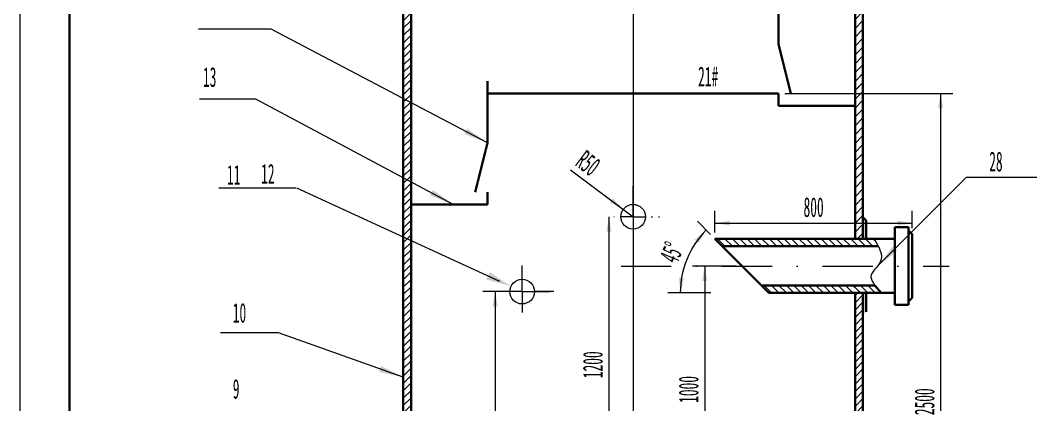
# Model space of a CAD drawing. Header units: millimetres. Extents: x -8058 to 12635, y -1342 to 1598.
# Drawn here: x 2119.8 to 2324.7, y 1038.1 to 1116.1 of the extents above; entities that cross this region are included whole.
import ezdxf

# ---------------------------------------------------------------- set-up
doc = ezdxf.new("R2010")
doc.units = ezdxf.units.MM
doc.header["$LTSCALE"] = 2
for name, pattern in [('CENTERX2', [101.599999, 63.5, -12.7, 12.7, -12.7]), ('DASHDOTX2', [50.799999, 25.4, -12.7, 0, -12.7]), ('DIVIDEX2', [63.499999, 25.4, -12.7, 0, -12.7, 0, -12.7])]:
    doc.linetypes.add(name, pattern=pattern)
for name, color, linetype, lineweight in [('A1', 7, 'Continuous', 30), ('定位线', 7, 'CENTERX2', 18), ('标注', 1, 'Continuous', 18), ('粗实线', 7, 'Continuous', 50), ('细粗线', 7, 'Continuous', 30)]:
    doc.layers.add(name, color=color, linetype=linetype, lineweight=lineweight)
doc.styles.get("Standard").update_dxf_attribs({"font": '', "width": 0.5})
doc.styles.get('Standard').set_extended_font_data('宋体')
doc.dimstyles.new('123', dxfattribs={"dimscale": 2, "dimtxt": 2.5, "dimasz": 2.5, "dimexe": 1.25, "dimexo": 0.625, "dimtad": 1, "dimdec": 0, "dimlfac": 20, "dimdsep": 46, "dimtxsty": 'Standard', "dimcen": 2.5, "dimdle": 5, "dimadec": 0, "dimazin": 0, "dimtfac": 1, "dimtdec": 0, "dimtmove": 0, "dimatfit": 3, "dimfxl": 1, "dimtolj": 1, "dimarcsym": 0})
pattern_1 = [(45, (0, 0), (-0.75, 0.75), [])]
pattern_2 = [(135, (0, 0), (-0.75, -0.75), [])]
pattern_3 = [(45, (0, 0), (-0.8980256, 0.8980256), [])]

# ---------------------------------------------------------------- blocks, each defined once
blk = doc.blocks.new('*X3')
at = {"layer": 'A1', "color": 7, "linetype": 'Continuous', "lineweight": 0}
for p, q in [((440.62, 886.35), (441.17, 886.89)), ((440.62, 884.85), (442.22, 886.45)), ((440.62, 883.35), (442.22, 884.95)), ((440.62, 881.85), (442.22, 883.45)), ((440.62, 880.35), (442.22, 881.95)), ((440.62, 878.85), (442.22, 880.45)), ((440.62, 877.35), (442.22, 878.95)), ((440.62, 875.85), (442.22, 877.45)), ((440.62, 874.35), (442.22, 875.95)), ((440.62, 872.85), (442.22, 874.45)), ((440.62, 871.35), (442.22, 872.95)), ((440.62, 869.85), (442.22, 871.45)), ((440.62, 868.35), (442.22, 869.95)), ((440.62, 866.85), (442.22, 868.45)), ((440.62, 865.35), (442.22, 866.95)), ((440.62, 863.85), (442.22, 865.45)), ((440.62, 862.35), (442.22, 863.95)), ((440.62, 860.85), (442.22, 862.45)), ((440.62, 859.35), (442.22, 860.95)), ((440.62, 857.85), (442.22, 859.45)), ((440.62, 856.35), (442.22, 857.95)), ((440.62, 854.85), (442.22, 856.45)), ((440.62, 853.35), (442.22, 854.95)), ((440.62, 851.85), (442.22, 853.45)), ((440.62, 850.35), (442.22, 851.95)), ((440.62, 848.85), (442.22, 850.45)), ((440.62, 847.35), (442.22, 848.95)), ((440.62, 845.85), (442.22, 847.45)), ((440.62, 844.35), (442.22, 845.95)), ((440.62, 842.85), (442.22, 844.45)), ((440.62, 841.35), (442.22, 842.95)), ((440.62, 839.85), (442.22, 841.45)), ((440.62, 838.35), (442.22, 839.95)), ((440.62, 836.85), (442.22, 838.45)), ((440.62, 835.35), (442.22, 836.95)), ((440.62, 833.85), (442.22, 835.45)), ((440.62, 832.35), (442.22, 833.95)), ((440.62, 830.85), (442.22, 832.45)), ((440.62, 829.35), (442.22, 830.95)), ((440.62, 827.85), (442.22, 829.45)), ((440.62, 826.35), (442.22, 827.95)), ((440.62, 824.85), (442.22, 826.45)), ((440.62, 823.35), (442.22, 824.95)), ((440.62, 821.85), (442.22, 823.45)), ((440.62, 820.35), (442.22, 821.95)), ((440.62, 818.85), (442.22, 820.45)), ((440.62, 817.35), (442.22, 818.95)), ((440.62, 815.85), (442.22, 817.45)), ((440.62, 814.35), (442.22, 815.95)), ((440.62, 812.85), (442.22, 814.45)), ((440.62, 811.35), (442.22, 812.95)), ((440.62, 809.85), (442.22, 811.45)), ((440.62, 808.35), (442.22, 809.95)), ((440.62, 806.85), (442.22, 808.45)), ((440.62, 805.35), (442.22, 806.95)), ((440.62, 803.85), (442.22, 805.45)), ((440.62, 802.35), (442.22, 803.95))]:
    blk.add_line(p, q, dxfattribs=at)
blk = doc.blocks.new('*X10')
at = {"layer": '标注', "linetype": 'Continuous'}
blk.add_hatch(color=0, dxfattribs=at).paths.add_polyline_path([(2242.07, 1077.76), (2239.97, 1079.96), (2239.37, 1079.16)], flags=0)
at = {"layer": '标注', "color": 0, "linetype": 'Continuous'}
blk.add_line((2231.39, 1085.75), (2244.07, 1076.26), dxfattribs=at)
at = {"layer": '标注', "color": 0, "linetype": 'Continuous', "insert": (2234.95, 1087.12), "char_height": 4, "width": 8.1117, "attachment_point": 5, "rotation": 323.1781}
blk.add_mtext('R50', dxfattribs=at)
blk = doc.blocks.new('*X11')
at = {"layer": '标注', "linetype": 'Continuous'}
for points in [[(2260.67, 1074.96), (2263.67, 1075.46), (2263.67, 1074.46)], [(2300.67, 1074.96), (2297.67, 1075.46), (2297.67, 1074.46)]]:
    blk.add_hatch(color=0, dxfattribs=at).paths.add_polyline_path(points, flags=0)
at = {"layer": '标注', "color": 0, "linetype": 'Continuous'}
for p, q in [((2260.67, 1073.06), (2260.67, 1077.46)), ((2300.67, 1073.96), (2300.67, 1077.46)), ((2260.67, 1074.96), (2300.67, 1074.96))]:
    blk.add_line(p, q, dxfattribs=at)
at = {"layer": '标注', "color": 0, "insert": (2280.67, 1078.19), "char_height": 4, "width": 8.0447, "attachment_point": 5}
blk.add_mtext('800', dxfattribs=at)
blk = doc.blocks.new('*X12')
at = {"layer": '标注', "linetype": 'Continuous'}
for points in [[(2306.41, 1101.26), (2306.91, 1098.26), (2305.91, 1098.26)], [(2306.41, 976.26), (2306.91, 979.26), (2305.91, 979.26)]]:
    blk.add_hatch(color=0, dxfattribs=at).paths.add_polyline_path(points, flags=0)
at = {"layer": '标注', "color": 0, "linetype": 'Continuous'}
for p, q in [((2274.82, 1101.26), (2308.91, 1101.26)), ((2306.41, 1101.26), (2306.41, 976.26)), ((2274.82, 976.26), (2308.91, 976.26))]:
    blk.add_line(p, q, dxfattribs=at)
at = {"layer": '标注', "color": 0, "insert": (2303.18, 1038.76), "char_height": 4, "width": 10.8603, "attachment_point": 5, "rotation": 90}
blk.add_mtext('2500', dxfattribs=at)
blk = doc.blocks.new('*X13')
at = {"layer": '标注', "linetype": 'Continuous'}
for points in [[(2239.15, 1076.26), (2239.65, 1073.26), (2238.65, 1073.26)], [(2239.15, 1016.26), (2239.65, 1019.26), (2238.65, 1019.26)]]:
    blk.add_hatch(color=0, dxfattribs=at).paths.add_polyline_path(points, flags=0)
at = {"layer": '标注', "color": 0, "linetype": 'Continuous'}
blk.add_line((2239.15, 1076.26), (2239.15, 1016.26), dxfattribs=at)
at = {"layer": '标注', "color": 0, "insert": (2235.91, 1046.26), "char_height": 4, "width": 10.5028, "attachment_point": 5, "rotation": 90}
blk.add_mtext('1200', dxfattribs=at)
blk = doc.blocks.new('*X14')
at = {"layer": '标注', "linetype": 'Continuous'}
for points in [[(2258.9, 1073.58), (2257.34, 1070.97), (2256.56, 1071.58)], [(2253.63, 1060.86), (2254.38, 1063.8), (2253.38, 1063.93)]]:
    blk.add_hatch(color=0, dxfattribs=at).paths.add_polyline_path(points, flags=0)
at = {"layer": '标注', "color": 0, "linetype": 'Continuous'}
for p, q in [((2259.79, 1072.69), (2257.13, 1075.35)), ((2259.85, 1060.86), (2251.13, 1060.86))]:
    blk.add_line(p, q, dxfattribs=at)
for start, end in [(135, 157.5), (157.5, 180)]:
    blk.add_arc((2271.62, 1060.86), 17.99, start, end, dxfattribs=at)
at = {"layer": '标注', "color": 0, "insert": (2251.9, 1069.02), "char_height": 4, "width": 8, "attachment_point": 5, "rotation": 67.5, "line_spacing_factor": 0.89982}
blk.add_mtext('45%%D', dxfattribs=at)
blk = doc.blocks.new('*X32')
at = {"layer": '标注', "linetype": 'Continuous'}
for points in [[(2216.09, 1061.09), (2216.59, 1058.09), (2215.59, 1058.09)], [(2216.09, 981.26), (2216.59, 984.26), (2215.59, 984.26)]]:
    blk.add_hatch(color=0, dxfattribs=at).paths.add_polyline_path(points, flags=0)
at = {"layer": '标注', "color": 0, "linetype": 'Continuous'}
for p, q in [((2220.32, 1061.09), (2213.59, 1061.09)), ((2216.09, 1061.09), (2216.09, 981.26)), ((2220.32, 981.26), (2213.59, 981.26))]:
    blk.add_line(p, q, dxfattribs=at)
at = {"layer": '标注', "color": 0, "insert": (2212.85, 1021.18), "char_height": 4, "width": 10.5028, "attachment_point": 5, "rotation": 90}
blk.add_mtext('1600', dxfattribs=at)
blk = doc.blocks.new('*X33')
at = {"layer": '标注', "linetype": 'Continuous'}
for points in [[(2258.58, 1066.26), (2259.08, 1063.26), (2258.08, 1063.26)], [(2258.58, 1016.26), (2259.08, 1019.26), (2258.08, 1019.26)]]:
    blk.add_hatch(color=0, dxfattribs=at).paths.add_polyline_path(points, flags=0)
at = {"layer": '标注', "color": 0, "linetype": 'Continuous'}
for p, q in [((2264.96, 1066.26), (2256.08, 1066.26)), ((2258.58, 1066.26), (2258.58, 1016.26)), ((2264.83, 1016.26), (2256.08, 1016.26))]:
    blk.add_line(p, q, dxfattribs=at)
at = {"layer": '标注', "color": 0, "insert": (2255.34, 1041.26), "char_height": 4, "width": 10.5028, "attachment_point": 5, "rotation": 90}
blk.add_mtext('1000', dxfattribs=at)
blk = doc.blocks.new('*X53')
at = {"layer": '标注', "linetype": 'Continuous'}
blk.add_hatch(color=0, dxfattribs=at).paths.add_polyline_path([(37.06, -9.03), (32.14, -7.94), (32.56, -6.76)], flags=0)
at = {"layer": '标注', "color": 0, "linetype": 'Continuous'}
for p, q in [((11.77, 0), (0, 0)), ((37.06, -9.03), (11.77, 0))]:
    blk.add_line(p, q, dxfattribs=at)
at = {"layer": '标注', "color": 0}
blk.add_line((0, 0), (0, 0), dxfattribs=at)
blk = doc.blocks.new('*X54')
at = {"layer": '标注', "linetype": 'Continuous'}
blk.add_hatch(color=0, dxfattribs=at).paths.add_polyline_path([(58.62, -23.03), (53.9, -21.26), (54.48, -20.15)], flags=0)
at = {"layer": '标注', "color": 0, "linetype": 'Continuous'}
for p, q in [((14.75, 0), (0, 0)), ((58.62, -23.03), (14.75, 0))]:
    blk.add_line(p, q, dxfattribs=at)
at = {"layer": '标注', "color": 0}
blk.add_line((0, 0), (0, 0), dxfattribs=at)
blk = doc.blocks.new('*X55')
at = {"layer": '标注', "linetype": 'Continuous'}
blk.add_hatch(color=0, dxfattribs=at).paths.add_polyline_path([(40.07, -21.3), (35.36, -19.51), (35.95, -18.4)], flags=0)
at = {"layer": '标注', "color": 0, "linetype": 'Continuous'}
blk.add_line((40.07, -21.3), (0, 0), dxfattribs=at)
at = {"layer": '标注', "color": 0}
blk.add_line((0, 0), (0, 0), dxfattribs=at)
blk = doc.blocks.new('*X62')
at = {"layer": '标注', "linetype": 'Continuous'}
blk.add_hatch(color=0, dxfattribs=at).paths.add_polyline_path([(-18.06, -18.01), (-14.96, -14.03), (-14.08, -14.92)], flags=0)
at = {"layer": '标注', "color": 0, "linetype": 'Continuous'}
blk.add_line((-18.06, -18.01), (0, 0), dxfattribs=at)
at = {"layer": '标注', "color": 0}
blk.add_line((0, 0), (0, 0), dxfattribs=at)

msp = doc.modelspace()

# ---------------------------------------------------------------- hatches: boundary and pattern name
at = {"layer": 'A1', "lineweight": 0}
h = msp.add_hatch(dxfattribs=at)
h.set_pattern_fill('JIS_WOOD', color=0, style=0, pattern_type=0)
h.set_pattern_definition(pattern_1)
h.paths.add_polyline_path([(2197.469, 1051.744), (2199.069, 1050.842), (2199.069, 1101.399), (2197.469, 1102.132), (2197.469, 1060.72)], flags=0)
h.paths.add_polyline_path([(2199.069, 1112.973), (2199.069, 1131.27), (2199.069, 1136.551), (2197.469, 1137.483), (2197.469, 1131.27), (2197.469, 1113.841)], flags=0)
h.paths.add_polyline_path([(2197.469, 1007.437), (2199.069, 1006.27), (2199.069, 1028.02), (2197.469, 1028.02)], flags=0)
h.paths.add_polyline_path([(2197.469, 1034.52), (2199.069, 1034.52), (2199.069, 1050.842), (2197.469, 1051.744)], flags=0)
h.paths.add_polyline_path([(2197.469, 1113.841), (2199.069, 1112.973), (2199.069, 1108.77), (2199.069, 1101.399), (2197.469, 1102.132)], flags=0)
h = msp.add_hatch(dxfattribs=at)
h.set_pattern_fill('ANSI31', color=0, style=0, pattern_type=0)
h.set_pattern_definition(pattern_3)
h.paths.add_polyline_path([(2289.069, 1113.177), (2289.069, 1137.512), (2290.669, 1138.578), (2290.669, 1110.927)], flags=0)
h.paths.add_polyline_path([(2289.069, 1102.377), (2289.069, 1113.177), (2290.669, 1110.927), (2290.669, 1102.373)], flags=0)
h = msp.add_hatch(dxfattribs=at)
h.set_pattern_fill('JIS_WOOD', color=0, style=0, pattern_type=0)
h.set_pattern_definition(pattern_1)
h.paths.add_polyline_path([(2197.469, 1021.744), (2199.069, 1020.842), (2199.069, 1071.399), (2197.469, 1072.132), (2197.469, 1030.72)], flags=0)
h.paths.add_polyline_path([(2199.069, 1082.973), (2199.069, 1101.27), (2199.069, 1106.551), (2197.469, 1107.483), (2197.469, 1101.27), (2197.469, 1083.841)], flags=0)
h.paths.add_polyline_path([(2197.469, 977.437), (2199.069, 976.27), (2199.069, 998.02), (2197.469, 998.02)], flags=0)
h.paths.add_polyline_path([(2197.469, 1004.52), (2199.069, 1004.52), (2199.069, 1020.842), (2197.469, 1021.744)], flags=0)
h.paths.add_polyline_path([(2197.469, 1083.841), (2199.069, 1082.973), (2199.069, 1078.77), (2199.069, 1071.399), (2197.469, 1072.132)], flags=0)
h = msp.add_hatch(dxfattribs=at)
h.set_pattern_fill('ANSI31', color=0, style=0, pattern_type=0)
h.set_pattern_definition(pattern_3)
h.paths.add_polyline_path([(2289.069, 1082.716), (2289.069, 1107.05), (2290.669, 1108.117), (2290.669, 1080.465)], flags=0)
h.paths.add_polyline_path([(2289.069, 1071.916), (2289.069, 1082.716), (2290.669, 1080.465), (2290.669, 1071.912)], flags=0)
at = {"layer": 'A1'}
for points in [[(2291.304, 1075.521), (2290.669, 1076.206), (2290.669, 1071.807), (2291.304, 1071.807)], [(2291.304, 1057.008), (2290.669, 1056.324), (2290.669, 1060.722), (2291.304, 1060.722)]]:
    msp.add_hatch(color=0, dxfattribs=at).paths.add_polyline_path(points, flags=0)
at = {"layer": 'A1', "lineweight": 0}
h = msp.add_hatch(dxfattribs=at)
h.set_pattern_fill('JIS_WOOD', color=0, style=0, pattern_type=0)
h.set_pattern_definition(pattern_2)
h.paths.add_polyline_path([(2289.069, 1071.807), (2260.669, 1071.807), (2262.169, 1070.307), (2289.069, 1070.307)], flags=0)
h = msp.add_hatch(dxfattribs=at)
h.set_pattern_fill('JIS_WOOD', color=0, style=0, pattern_type=0)
h.set_pattern_definition(pattern_2)
h.paths.add_polyline_path([(2290.669, 1071.807), (2289.069, 1071.807), (2289.069, 1070.307), (2290.669, 1070.307)], flags=0)
h = msp.add_hatch(dxfattribs=at)
h.set_pattern_fill('JIS_WOOD', color=0, style=0, pattern_type=0)
h.set_pattern_definition(pattern_2)
edge = h.paths.add_edge_path(flags=0)
edge.add_spline(control_points=[(2293.773, 1070.307), (2293.523, 1070.804), (2293.226, 1071.306), (2292.928, 1071.807)], knot_values=[0, 0, 0, 0, 1.7218082, 1.7218082, 1.7218082, 1.7218082], weights=[1, 1, 1, 1], degree=3, periodic=0)
edge.add_line((2292.928, 1071.807), (2290.669, 1071.807))
edge.add_line((2290.669, 1071.807), (2290.669, 1070.307))
edge.add_line((2290.669, 1070.307), (2293.773, 1070.307))
h = msp.add_hatch(dxfattribs=at)
h.set_pattern_fill('JIS_WOOD', color=0, style=0, pattern_type=0)
h.set_pattern_definition(pattern_2)
h.paths.add_polyline_path([(2289.069, 1062.357), (2271.619, 1062.357), (2270.119, 1062.357), (2271.619, 1060.857), (2289.069, 1060.857)], flags=0)
h = msp.add_hatch(dxfattribs=at)
h.set_pattern_fill('JIS_WOOD', color=0, style=0, pattern_type=0)
h.set_pattern_definition(pattern_2)
h.paths.add_polyline_path([(2290.669, 1062.357), (2289.069, 1062.357), (2289.069, 1060.857), (2290.669, 1060.857)], flags=0)
h = msp.add_hatch(dxfattribs=at)
h.set_pattern_fill('JIS_WOOD', color=0, style=0, pattern_type=0)
h.set_pattern_definition(pattern_2)
h.paths.add_polyline_path([(2293.1, 1062.357), (2290.669, 1062.357), (2290.669, 1060.857), (2294.397, 1060.857)], flags=0)
at = {"layer": '标注'}
msp.add_hatch(color=0, dxfattribs=at).paths.add_polyline_path([(2215.024, 1065.042), (2219.222, 1062.202), (2214.33, 1063.527)], flags=0)

# ---------------------------------------------------------------- linework, layer by layer
at = {"layer": 'A1', "color": 0, "lineweight": 30}
for p, q in [((2197.469, 1101.265), (2197.469, 1138.15)), ((2199.069, 1101.265), (2199.069, 1138.15)), ((2289.069, 1101.265), (2289.069, 1138.15)), ((2290.669, 1101.265), (2290.669, 1138.15)), ((2273.569, 1123.765), (2273.569, 1111.265)), ((2273.569, 1111.265), (2276.069, 1101.265)), ((2214.569, 1103.765), (2214.569, 1091.265)), ((2197.469, 1004.515), (2197.469, 1101.265)), ((2199.069, 1101.265), (2199.069, 973.765)), ((2273.569, 1101.265), (2214.569, 1101.265)), ((2273.569, 1098.765), (2273.569, 1101.265)), ((2289.069, 1071.807), (2289.069, 1101.265)), ((2290.669, 1101.265), (2290.669, 1071.807)), ((2289.069, 1098.765), (2273.569, 1098.765)), ((2214.569, 1091.265), (2212.069, 1081.265)), ((2297.169, 1066.265), (2297.169, 1074.14)), ((2297.169, 1074.14), (2299.919, 1074.14)), ((2299.919, 1073.465), (2299.919, 1074.14)), ((2297.169, 1071.807), (2260.669, 1071.807)), ((2260.669, 1071.807), (2271.619, 1060.857)), ((2300.669, 1072.715), (2299.919, 1073.465)), ((2299.919, 1073.465), (2299.919, 1059.065)), ((2300.669, 1072.715), (2300.669, 1059.815)), ((2293.773, 1070.307), (2262.169, 1070.307)), ((2297.169, 1066.265), (2297.169, 1058.39)), ((2271.619, 1062.357), (2293.1, 1062.357)), ((2271.619, 1060.857), (2297.169, 1060.857)), ((2289.069, 976.265), (2289.069, 1060.857)), ((2290.669, 1060.857), (2290.669, 962.713)), ((2300.669, 1059.815), (2299.919, 1059.065)), ((2297.169, 1058.39), (2299.919, 1058.39)), ((2299.919, 1059.065), (2299.919, 1058.39))]:
    msp.add_line(p, q, dxfattribs=at)
at = {"layer": 'A1', "color": 0, "linetype": 'ByBlock'}
for p, q in [((2214.569, 1101.265), (2214.569, 1103.765)), ((2214.569, 1078.765), (2214.569, 1081.265)), ((2199.069, 1078.765), (2214.569, 1078.765))]:
    msp.add_line(p, q, dxfattribs=at)
at = {"layer": 'A1', "color": 0}
for p, q in [((2197.469, 1004.515), (2197.469, 1101.265)), ((2197.469, 1004.515), (2197.469, 1101.265)), ((2289.069, 1101.265), (2289.069, 1098.765)), ((2291.304, 1075.521), (2291.304, 1071.807)), ((2297.169, 1074.14), (2297.169, 1066.265)), ((2299.919, 1073.465), (2299.919, 1074.14)), ((2289.069, 1071.807), (2290.669, 1071.807)), ((2300.669, 1066.265), (2300.669, 1072.715)), ((2300.669, 1072.715), (2300.669, 1066.265)), ((2300.669, 1066.265), (2300.669, 1072.715)), ((2266.113, 1066.332), (2266.082, 1066.332)), ((2297.169, 1058.39), (2297.169, 1066.265)), ((2271.619, 1062.357), (2270.119, 1062.357)), ((2293.1, 1062.357), (2294.397, 1060.857)), ((2289.069, 1060.857), (2290.669, 1060.857)), ((2291.304, 1057.008), (2291.304, 1060.722))]:
    msp.add_line(p, q, dxfattribs=at)
at = {"layer": 'A1', "color": 0, "linetype": 'DIVIDEX2'}
msp.add_line((2290.669, 1076.206), (2291.304, 1075.521), dxfattribs=at)
at = {"layer": 'A1', "color": 0, "linetype": 'DASHDOTX2'}
msp.add_line((2297.169, 1071.807), (2297.169, 1070.307), dxfattribs=at)
at = {"layer": 'A1', "color": 0, "lineweight": 0}
for centre in [(2244.069, 1076.265), (2221.569, 1061.085)]:
    msp.add_circle(centre, 2.5, dxfattribs=at)
msp.add_open_spline([(2292.928, 1071.807), (2293.901, 1070.167), (2295.59, 1067.315), (2291.548, 1064.567), (2292.709, 1062.913), (2293.1, 1062.357)], degree=3, knots=[0, 0, 0, 0, 4.9723946, 8.6407746, 10.4994953, 10.4994953, 10.4994953, 10.4994953], dxfattribs=at)
at = {"layer": '定位线', "color": 0}
msp.add_line((2244.069, 1138.28), (2244.069, 816.93), dxfattribs=at)
at = {"layer": '定位线', "color": 0, "linetype": 'DASHDOTX2'}
for p, q in [((2244.069, 1076.265), (2244.069, 1082.433)), ((2244.069, 1076.265), (2244.069, 1071.156)), ((2221.569, 1061.085), (2221.569, 1066.385)), ((2221.569, 1061.085), (2215.982, 1061.085)), ((2221.569, 1061.085), (2221.569, 1056.843))]:
    msp.add_line(p, q, dxfattribs=at)
at = {"layer": '定位线', "color": 0, "linetype": 'DASHDOTX2', "ltscale": 0.05}
msp.add_line((2244.069, 1076.265), (2249.425, 1076.265), dxfattribs=at)
at = {"layer": '定位线', "color": 0, "linetype": 'DASHDOTX2', "ltscale": 0.2}
msp.add_line((2241.655, 1066.265), (2308.127, 1066.265), dxfattribs=at)
at = {"layer": '标注', "color": 0}
for p, q in [((2167.54, 1100.068), (2156.144, 1100.068)), ((2311.704, 1084.271), (2327.994, 1084.271)), ((2175.68, 1082.053), (2160.078, 1082.053)), ((2217.023, 1063.168), (2175.871, 1082.023)), ((2227.967, 1061.085), (2224.287, 1061.085))]:
    msp.add_line(p, q, dxfattribs=at)
at = {"layer": '标注', "color": 0, "linetype": 'DASHDOTX2', "ltscale": 0.05}
msp.add_line((2244.069, 1076.265), (2239.146, 1076.265), dxfattribs=at)
at = {"layer": '标注', "color": 0, "linetype": 'DASHDOTX2'}
msp.add_line((2221.569, 1061.085), (2227.129, 1061.085), dxfattribs=at)
at = {"layer": '粗实线', "lineweight": 9}
msp.add_line((2119.788, 756.6), (2119.788, 1597.6), dxfattribs=at)
at = {"layer": '细粗线'}
msp.add_line((2129.788, 781.6), (2129.788, 1587.6), dxfattribs=at)

# ---------------------------------------------------------------- block references
at = {"layer": 'A1', "color": 0, "lineweight": 0}
msp.add_blockref('*X3', (1848.447, 173.964), dxfattribs=at)
at = {"layer": '标注', "color": 0}
for name, p in [('*X54', (2155.95, 1114.291)), ('*X55', (2167.54, 1100.068)), ('*X62', (2311.704, 1084.271)), ('*X53', (2160.408, 1052.747))]:
    msp.add_blockref(name, p, dxfattribs=at)

# ---------------------------------------------------------------- texts
at = {"layer": '标注', "color": 0, "char_height": 4, "attachment_point": 1}
for s, insert, width in [('\\pxt2;21#', (2257.248, 1106.711), 12.86661), ('13', (2156.85, 1106.592), 7.86815), ('28', (2316.282, 1089.464), 19.71881), ('11', (2161.716, 1086.761), 7.86815), ('12', (2168.647, 1086.98), 19.49495), ('10', (2162.891, 1058.785), 7.86815), ('9', (2162.89, 1043.38), 7.86815)]:
    msp.add_mtext(s, dxfattribs=dict(at, insert=insert, width=width))

# ---------------------------------------------------------------- dimensions: what is measured, and where the dimension line sits
at = {"layer": '标注', "color": 0}
for base, p1, p2, angle, picture, middle in [((2306.409, 976.265), (2273.569, 1101.265), (2273.569, 976.265), 270, '*X12', (2303.181, 1038.765)), ((2300.669, 1074.959), (2260.669, 1071.807), (2300.669, 1072.715), 0, '*X11', (2280.669, 1078.187)), ((2239.146, 1016.265), (2239.146, 1076.265), (2239.146, 1016.265), 270, '*X13', (2235.907, 1046.265)), ((2258.579, 1016.265), (2266.212, 1066.265), (2266.082, 1016.265), 270, '*X33', (2255.34, 1041.265))]:
    dim = msp.add_linear_dim(base=base, p1=p1, p2=p2, angle=angle, dimstyle='123', override={"dimtxt": 2, "dimasz": 1.5, "dimsah": 1, "dimdle": 3, "dimtzin": 0}, dxfattribs=at)
    dim.commit()
    dim.dimension.update_dxf_attribs({"geometry": picture, "text_midpoint": middle})
dim = msp.add_radius_dim(center=(2244.069, 1076.265), mpoint=(2242.068, 1077.763), dimstyle='123', override={"dimtxt": 2, "dimasz": 1.5, "dimpost": 'R<>', "dimsah": 1, "dimdle": 3, "dimtzin": 0}, dxfattribs=at)
dim.commit()
dim.dimension.update_dxf_attribs({"geometry": '*X10', "text_midpoint": (2233.017, 1084.539), "dimtype": 164})
dim = msp.add_angular_dim_2l(base=(2254.998, 1067.742), line1=((2271.619, 1060.857), (2261.101, 1060.857)), line2=((2260.669, 1071.807), (2271.619, 1060.857)), dimstyle='123', override={"dimtxt": 2, "dimasz": 1.5, "dimtad": 1, "dimtih": 0, "dimtoh": 0, "dimsah": 1, "dimdle": 3, "dimtzin": 0}, dxfattribs=at)
dim.commit()
dim.dimension.update_dxf_attribs({"geometry": '*X14', "text_midpoint": (2251.902, 1069.024), "dimtype": 162})
dim = msp.add_linear_dim(base=(2216.09, 981.265), p1=(2221.569, 1061.085), p2=(2221.569, 981.265), angle=270, text='1600', dimstyle='123', override={"dimtxt": 2, "dimasz": 1.5, "dimsah": 1, "dimdle": 3, "dimtzin": 0}, dxfattribs=at)
dim.commit()
dim.dimension.update_dxf_attribs({"geometry": '*X32', "text_midpoint": (2212.851, 1021.175), "dimtype": 160})

doc.saveas('drawing.dxf')
